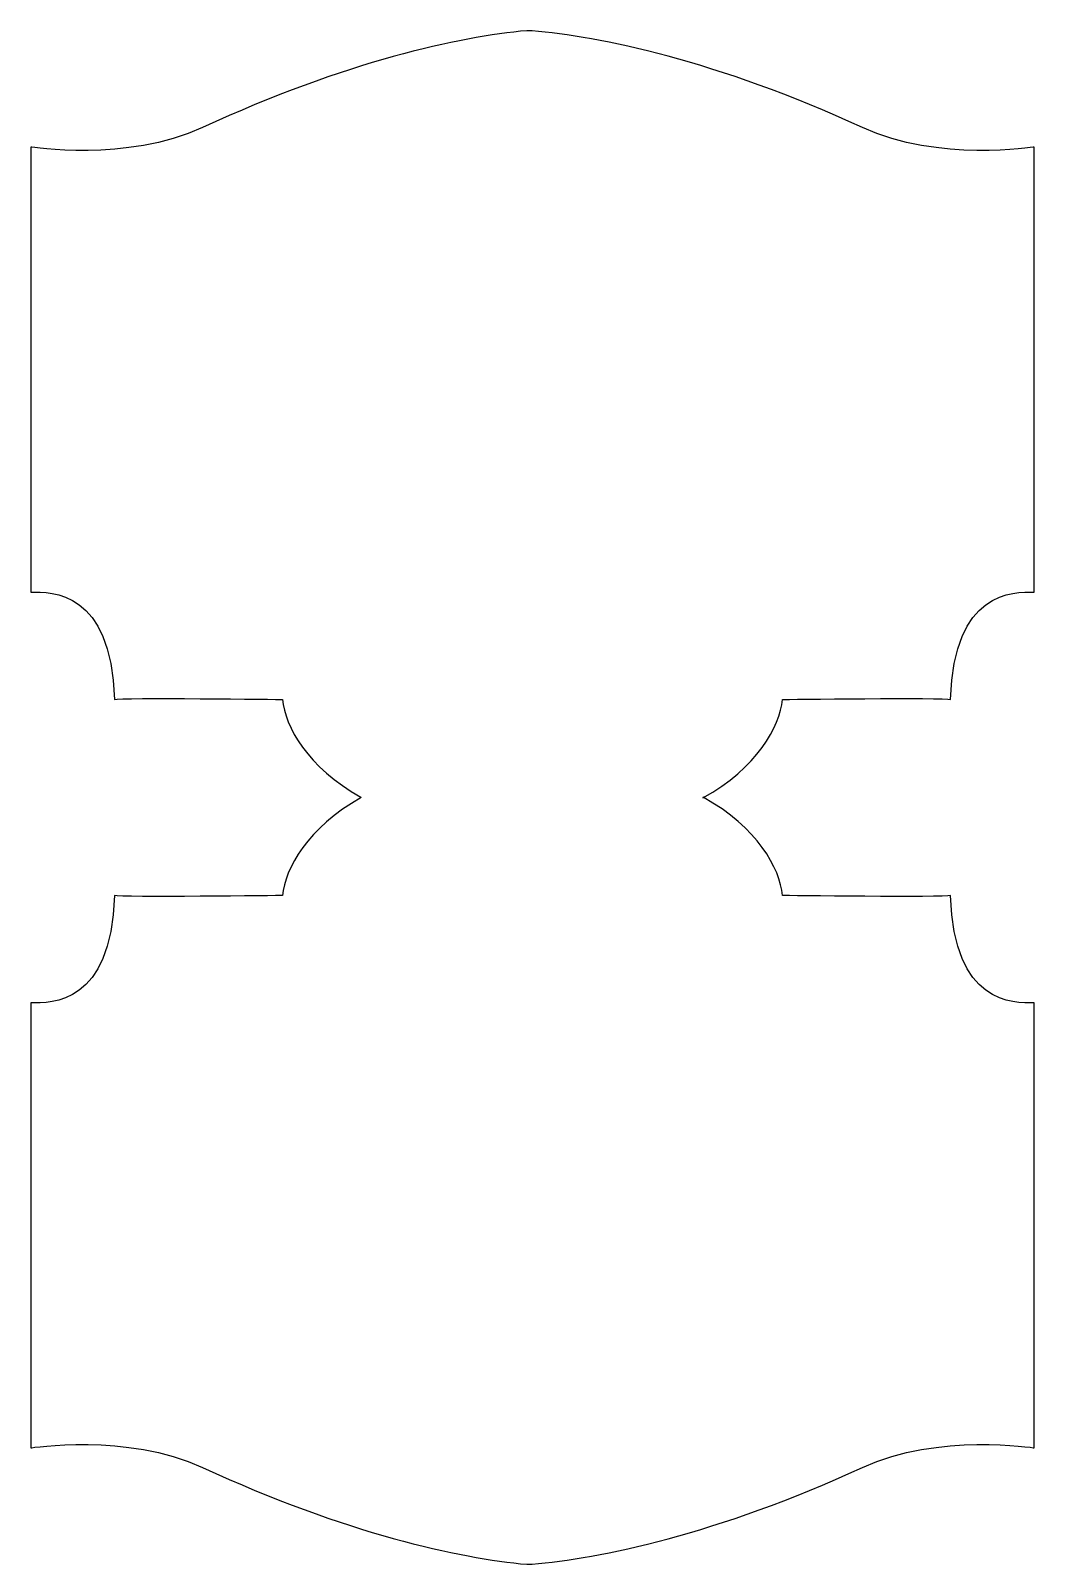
# Model space of a CAD drawing. Header units: centimetres. Extents: x -5.8 to 5.8, y -8.9 to 8.9.
import ezdxf

# ---------------------------------------------------------------- set-up
doc = ezdxf.new("R2010")
doc.units = ezdxf.units.CM
doc.header["$MEASUREMENT"] = 0
doc.layers.add('Camada 1', color=7, linetype='Continuous')

msp = doc.modelspace()

# ---------------------------------------------------------------- linework, layer by layer
at = {"layer": 'Camada 1'}
msp.add_open_spline([(-1.98944, 0.00349), (-2.60587, 0.34819), (-2.87122, 0.82497), (-2.89725, 1.1372), (-2.89725, 1.1372), (-2.89725, 1.1372), (-4.79852, 1.15985), (-4.84379, 1.1372), (-4.84379, 1.1372), (-4.88906, 2.40472), (-5.56812, 2.38212), (-5.81709, 2.38212), (-5.81709, 2.38212), (-5.81709, 2.38212), (-5.81709, 7.54277), (-5.81709, 7.54277), (-5.81709, 7.54277), (-5.81709, 7.54277), (-4.70798, 7.36169), (-3.82525, 7.76912), (-3.82525, 7.76912), (-2.16407, 8.53583), (-0.84467, 8.82269), (-0.06462, 8.89249), (-0.06462, 8.89249), (-0.06462, 8.89249), (-0.00448, 8.89082), (-0.00448, 8.89082), (-0.00448, 8.89082), (0.77136, 8.82478), (2.14661, 8.54387), (3.82528, 7.76912), (3.82528, 7.76912), (4.70798, 7.36171), (5.81709, 7.54277), (5.81709, 7.54277), (5.81709, 7.54277), (5.81709, 7.54277), (5.81709, 2.38213), (5.81709, 2.38213), (5.81709, 2.38213), (5.56812, 2.38213), (4.88904, 2.40473), (4.84379, 1.13721), (4.84379, 1.13721), (4.79849, 1.15986), (2.89728, 1.13721), (2.89728, 1.13721), (2.89728, 1.13721), (2.87106, 0.82273), (2.60208, 0.34134), (1.97619, -0.00386), (1.97619, -0.00386), (1.97619, -0.00386), (1.97955, 0.00209), (1.97955, 0.00209), (1.97955, 0.00209), (2.60304, -0.34301), (2.87112, -0.82322), (2.89731, -1.13718), (2.89731, -1.13718), (2.89731, -1.13718), (4.79853, -1.1598), (4.84382, -1.13718), (4.84382, -1.13718), (4.88906, -2.40469), (5.56814, -2.3821), (5.81712, -2.3821), (5.81712, -2.3821), (5.81712, -2.3821), (5.81712, -7.54274), (5.81712, -7.54274), (5.81712, -7.54274), (5.81712, -7.54274), (4.70801, -7.36166), (3.82531, -7.76909), (3.82531, -7.76909), (2.14666, -8.54382), (0.77138, -8.82472), (-0.00445, -8.89079), (-0.00445, -8.89079), (-0.00445, -8.89079), (-0.06459, -8.89248), (-0.06459, -8.89248), (-0.06459, -8.89248), (-0.84463, -8.82266), (-2.16401, -8.53582), (-3.82522, -7.76909), (-3.82522, -7.76909), (-4.70798, -7.36169), (-5.81709, -7.54274), (-5.81709, -7.54274), (-5.81709, -7.54274), (-5.81709, -7.54274), (-5.81709, -2.3821), (-5.81709, -2.3821), (-5.81709, -2.3821), (-5.56812, -2.3821), (-4.88906, -2.4047), (-4.84379, -1.13718), (-4.84379, -1.13718), (-4.79855, -1.1598), (-2.89725, -1.13718), (-2.89725, -1.13718), (-2.89725, -1.13718), (-2.87119, -0.82442), (-2.60502, -0.34658), (-1.98642, -0.00175), (-1.98642, -0.00175), (-1.98642, -0.00175), (-1.98944, 0.00349), (-1.98944, 0.00349)], degree=3, knots=[0, 0, 0, 0, 0.03448276, 0.03448276, 0.03448276, 0.03448276, 0.06896552, 0.06896552, 0.06896552, 0.06896552, 0.10344828, 0.10344828, 0.10344828, 0.10344828, 0.13793103, 0.13793103, 0.13793103, 0.13793103, 0.17241379, 0.17241379, 0.17241379, 0.17241379, 0.20689655, 0.20689655, 0.20689655, 0.20689655, 0.24137931, 0.24137931, 0.24137931, 0.24137931, 0.27586207, 0.27586207, 0.27586207, 0.27586207, 0.31034483, 0.31034483, 0.31034483, 0.31034483, 0.34482759, 0.34482759, 0.34482759, 0.34482759, 0.37931034, 0.37931034, 0.37931034, 0.37931034, 0.4137931, 0.4137931, 0.4137931, 0.4137931, 0.44827586, 0.44827586, 0.44827586, 0.44827586, 0.48275862, 0.48275862, 0.48275862, 0.48275862, 0.51724138, 0.51724138, 0.51724138, 0.51724138, 0.55172414, 0.55172414, 0.55172414, 0.55172414, 0.5862069, 0.5862069, 0.5862069, 0.5862069, 0.62068966, 0.62068966, 0.62068966, 0.62068966, 0.65517241, 0.65517241, 0.65517241, 0.65517241, 0.68965517, 0.68965517, 0.68965517, 0.68965517, 0.72413793, 0.72413793, 0.72413793, 0.72413793, 0.75862069, 0.75862069, 0.75862069, 0.75862069, 0.79310345, 0.79310345, 0.79310345, 0.79310345, 0.82758621, 0.82758621, 0.82758621, 0.82758621, 0.86206897, 0.86206897, 0.86206897, 0.86206897, 0.89655172, 0.89655172, 0.89655172, 0.89655172, 0.93103448, 0.93103448, 0.93103448, 0.93103448, 1, 1, 1, 1], dxfattribs=at)

doc.saveas('drawing.dxf')
